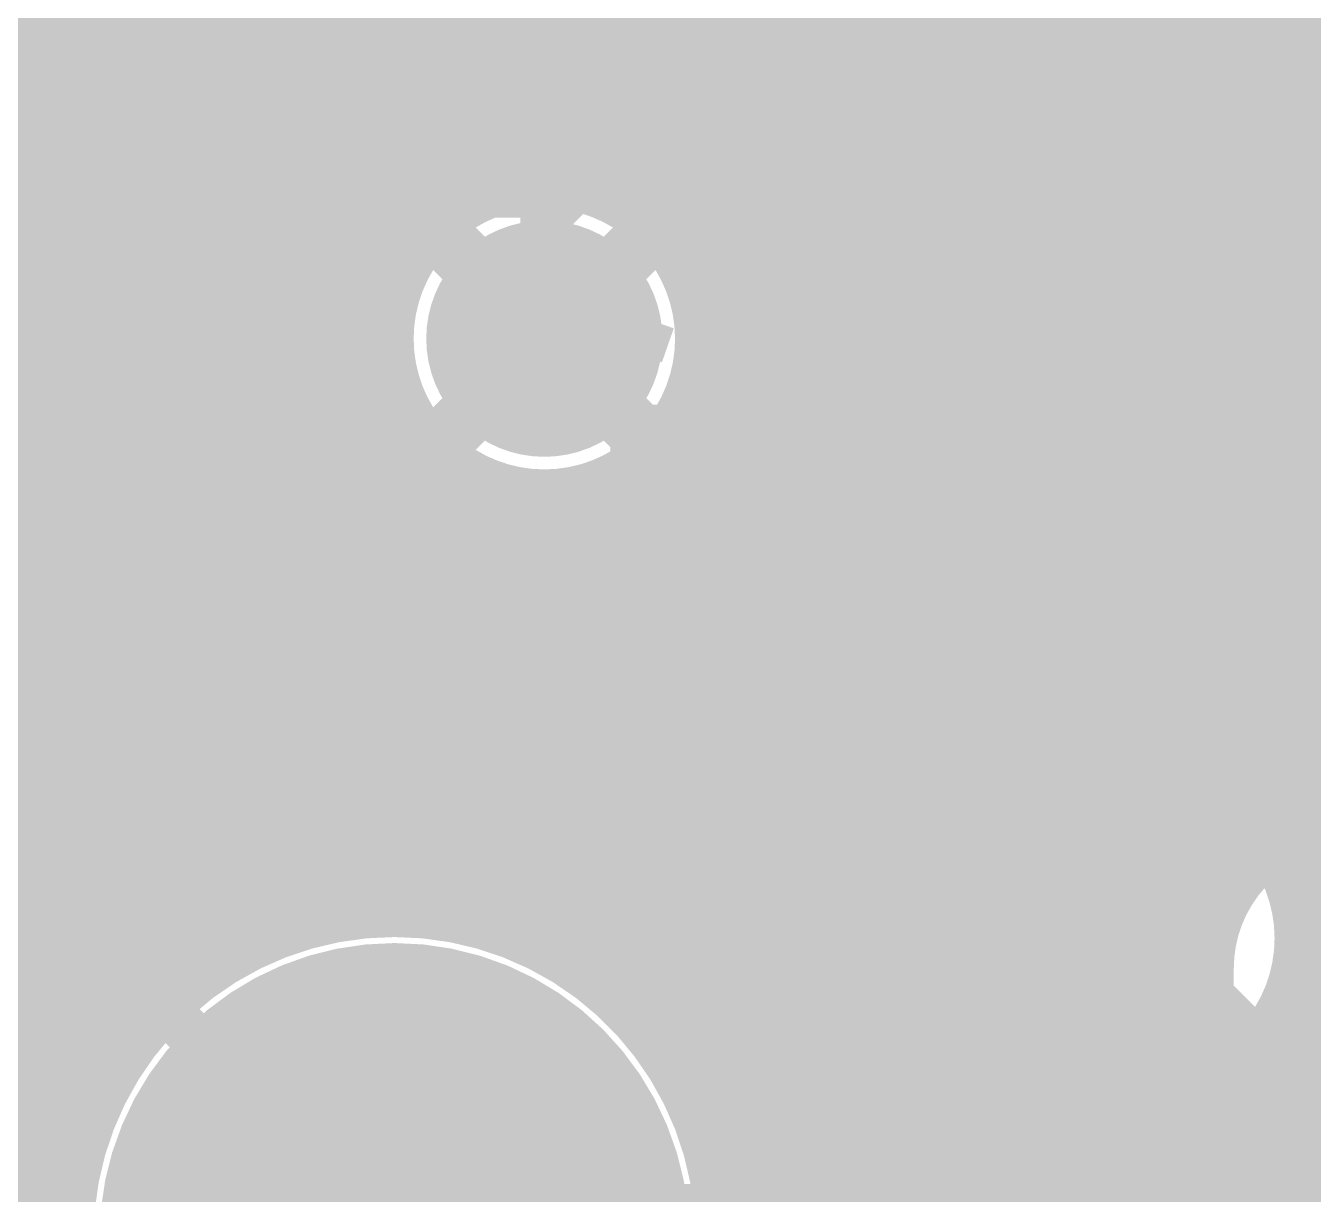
# Model space of a CAD drawing. Extents: x -118 to 4, y -52 to 56.
# Drawn here: x -66.33 to -60.88, y 28.13 to 33.08 of the extents above; entities that cross this region are included whole.
import ezdxf

# ---------------------------------------------------------------- set-up
doc = ezdxf.new("R2010")
doc.units = 0
doc.header["$MEASUREMENT"] = 0
doc.layers.get('0').update_dxf_attribs({"linetype": 'CONTINUOUS'})
for name, color, linetype in [('22-302-0_BOT', 7, 'CONTINUOUS'), ('22-302-0_DRD', 7, 'CONTINUOUS'), ('22-302-0_DRL', 2, 'CONTINUOUS'), ('22-302-0_GND', 1, 'CONTINUOUS'), ('22-302-0_IN1', 3, 'CONTINUOUS'), ('22-302-0_SMB', 5, 'CONTINUOUS'), ('22-302-0_SMT', 10, 'CONTINUOUS'), ('22-302-0_SPT', 9, 'CONTINUOUS'), ('22-302-0_SSB', 12, 'CONTINUOUS'), ('22-302-0_SST', 11, 'CONTINUOUS'), ('22-302-0_TOP', 13, 'CONTINUOUS'), ('THRUHOLE_TAP', 7, 'CONTINUOUS')]:
    doc.layers.add(name, color=color, linetype=linetype)

# ---------------------------------------------------------------- blocks, each defined once
blk = doc.blocks.new('ROUND_17')
at = {"const_width": 1.09982}
blk.add_lwpolyline([(-0.54991, 0, 1), (0.54991, 0, 1)], format="xyb", close=True, dxfattribs=at)
blk = doc.blocks.new('ROUND_50')
at = {"const_width": 0.35052}
blk.add_lwpolyline([(-0.17526, 0, 1), (0.17526, 0, 1)], format="xyb", close=True, dxfattribs=at)
blk = doc.blocks.new('ROUND_102')
at = {"const_width": 0.54991}
blk.add_lwpolyline([(-0.274954, 0, 1), (0.274954, 0, 1)], format="xyb", close=True, dxfattribs=at)
blk = doc.blocks.new('ROUND_106')
at = {"const_width": 0.10033}
blk.add_lwpolyline([(-0.050164, 0, 1), (0.050164, 0, 1)], format="xyb", close=True, dxfattribs=at)
blk = doc.blocks.new('ROUND_107')
at = {"const_width": 0.10033}
blk.add_lwpolyline([(-0.050164, 0, 1), (0.050164, 0, 1)], format="xyb", close=True, dxfattribs=at)
blk = doc.blocks.new('ROUND_86')
at = {"const_width": 1.24968}
blk.add_lwpolyline([(-0.62484, 0, 1), (0.62484, 0, 1)], format="xyb", close=True, dxfattribs=at)
blk = doc.blocks.new('ROUND_92')
at = {"const_width": 0.0635}
blk.add_lwpolyline([(-0.03175, 0, 1), (0.03175, 0, 1)], format="xyb", close=True, dxfattribs=at)
blk = doc.blocks.new('ROUND_95')
at = {"const_width": 0.50038}
blk.add_lwpolyline([(-0.25019, 0, 1), (0.25019, 0, 1)], format="xyb", close=True, dxfattribs=at)
blk = doc.blocks.new('ROUND_58')
at = {"const_width": 0.35052}
blk.add_lwpolyline([(-0.17526, 0, 1), (0.17526, 0, 1)], format="xyb", close=True, dxfattribs=at)
blk = doc.blocks.new('RECTANGLE_2')
blk.add_solid([(0.4826, 0.4064), (0.4826, -0.4064), (-0.4826, 0.4064), (-0.4826, -0.4064)])
blk = doc.blocks.new('ROUND_98')
at = {"const_width": 0.10033}
blk.add_lwpolyline([(-0.050164, 0, 1), (0.050164, 0, 1)], format="xyb", close=True, dxfattribs=at)

msp = doc.modelspace()

# ---------------------------------------------------------------- linework, layer by layer
at = {"layer": '22-302-0_BOT'}
for points, const_width in [([(-63.7794, 35.7886), (-63.7794, 32.32912)], 0.254), ([(-63.5508, 35.7886), (-63.5508, 32.09798)], 0.254), ([(-63.3222, 35.7886), (-63.3222, 31.7754)], 0.254), ([(-63.0936, 35.7886), (-63.0936, 31.7754)], 0.254), ([(-65.6082, 35.67176), (-65.6082, 29.09824)], 0.254), ([(-65.8368, 35.44316), (-65.8368, 28.8925)], 0.254), ([(-25.4381, 34.50082), (-27.813, 34.50082), (-28.40482, 33.909), (-30.353, 33.909), (-30.85846, 33.401), (-32.258, 33.401), (-33.147, 34.29), (-38.735, 34.29), (-40.005, 33.02), (-54.991, 33.02), (-57.404, 30.607), (-58.039, 30.607), (-58.42, 30.988), (-64.389, 30.988), (-64.897, 31.496), (-64.897, 35.3568), (-64.77, 35.4838)], 0.2032), ([(-66.0654, 35.21456), (-66.0654, 28.54452)], 0.254), ([(-66.1416, 35.13836), (-66.1416, 28.34386)], 0.254), ([(-61.2648, 35.0266), (-61.2648, 31.7754)], 0.254), ([(-65.3796, 34.7472), (-65.3796, 29.23286)], 0.254), ([(-65.3034, 34.7472), (-65.3034, 31.496)], 0.254), ([(-64.4906, 34.7472), (-64.4906, 32.32912)], 0.254), ([(-64.4652, 34.7472), (-64.4652, 32.34436)], 0.254), ([(-64.2366, 34.7472), (-64.2366, 32.42056)], 0.254), ([(-64.008, 34.7472), (-64.008, 32.41802)], 0.254), ([(-62.865, 34.7472), (-62.865, 31.7754)], 0.254), ([(-62.6364, 34.7472), (-62.6364, 31.7754)], 0.254), ([(-62.4078, 34.7472), (-62.4078, 31.7754)], 0.254), ([(-62.1792, 34.7472), (-62.1792, 31.7754)], 0.254), ([(-61.9506, 34.7472), (-61.9506, 31.7754)], 0.254), ([(-61.722, 34.7472), (-61.722, 31.7754)], 0.254), ([(-61.4934, 34.7472), (-61.4934, 31.7754)], 0.254), ([(-61.0362, 34.68116), (-61.0362, 31.7754)], 0.254), ([(-60.8076, 34.45256), (-60.8076, 31.7754)], 0.254), ([(-65.3034, 33.0962), (-66.1416, 33.0962)], 0.254), ([(-58.79084, 33.0962), (-64.4906, 33.0962)], 0.254), ([(-65.3034, 32.8676), (-66.1416, 32.8676)], 0.254), ([(-59.35472, 32.8676), (-64.4906, 32.8676)], 0.254), ([(-65.3034, 32.639), (-66.1416, 32.639)], 0.254), ([(-59.61888, 32.639), (-64.4906, 32.639)], 0.254), ([(-65.3034, 32.4104), (-66.1416, 32.4104)], 0.254), ([(-64.29502, 32.4104), (-64.4906, 32.4104)], 0.254), ([(-59.71794, 32.4104), (-63.97244, 32.4104)], 0.254), ([(-65.3034, 32.1818), (-66.1416, 32.1818)], 0.254), ([(-59.73064, 32.1818), (-63.60922, 32.1818)], 0.254), ([(-65.3034, 31.9532), (-66.1416, 31.9532)], 0.254), ([(-59.66206, 31.9532), (-63.48476, 31.9532)], 0.254), ([(-59.53252, 31.7754), (-63.45428, 31.7754)], 0.254), ([(-65.3034, 31.7246), (-66.1416, 31.7246)], 0.254), ([(-64.135, 31.75), (-63.754, 31.369), (-57.785, 31.369)], 0.2032), ([(-65.3034, 31.496), (-66.1416, 31.496)], 0.254), ([(-65.23228, 31.2674), (-66.1416, 31.2674)], 0.254), ([(-65.17894, 31.2039), (-64.67602, 30.70098)], 0.254), ([(-65.151, 31.17596), (-65.151, 29.31668)], 0.254), ([(-65.01384, 31.0388), (-66.1416, 31.0388)], 0.254), ([(-64.9224, 30.94736), (-64.9224, 29.3624)], 0.254), ([(-64.78524, 30.8102), (-66.1416, 30.8102)], 0.254), ([(-64.6938, 30.71876), (-64.6938, 29.36748)], 0.254), ([(-64.4652, 30.58922), (-64.4652, 29.337)], 0.254), ([(-58.58764, 30.5816), (-66.1416, 30.5816)], 0.254), ([(-58.58764, 30.5816), (-64.389, 30.5816)], 0.254), ([(-64.2366, 30.5816), (-64.2366, 29.26588)], 0.254), ([(-64.008, 30.5816), (-64.008, 29.14904)], 0.254), ([(-63.7794, 30.5816), (-63.7794, 28.97124)], 0.254), ([(-63.5508, 30.5816), (-63.5508, 28.68676)], 0.254), ([(-63.3222, 30.5816), (-63.3222, 21.09724)], 0.254), ([(-63.0936, 30.5816), (-63.0936, 20.86864)], 0.254), ([(-62.865, 30.5816), (-62.865, 20.64004)], 0.254), ([(-62.6364, 30.5816), (-62.6364, 20.4724)], 0.254), ([(-62.4078, 30.5816), (-62.4078, 20.4724)], 0.254), ([(-62.1792, 30.5816), (-62.1792, 20.4724)], 0.254), ([(-61.9506, 30.5816), (-61.9506, 20.4724)], 0.254), ([(-61.722, 30.5816), (-61.722, 20.4724)], 0.254), ([(-61.4934, 30.5816), (-61.4934, 20.4724)], 0.254), ([(-61.2648, 30.5816), (-61.2648, 29.38526)], 0.254), ([(-61.0362, 30.5816), (-61.0362, 29.62402)], 0.254), ([(-60.8076, 30.5816), (-60.8076, 29.71038)], 0.254), ([(-58.35904, 30.353), (-66.1416, 30.353)], 0.254), ([(-53.32476, 30.1244), (-66.1416, 30.1244)], 0.254), ([(-53.38318, 29.8958), (-66.1416, 29.8958)], 0.254), ([(-60.95492, 29.6672), (-66.1416, 29.6672)], 0.254), ([(-61.23178, 29.4386), (-66.1416, 29.4386)], 0.254), ([(-65.42786, 29.21), (-66.1416, 29.21)], 0.254), ([(-61.3283, 29.21), (-64.11214, 29.21)], 0.254), ([(-61.341, 29.083), (-61.341, 21.336)], 0.254), ([(-65.75044, 28.9814), (-66.1416, 28.9814)], 0.254), ([(-61.341, 28.9814), (-63.78956, 28.9814)], 0.254), ([(-65.94602, 28.7528), (-66.1416, 28.7528)], 0.254), ([(-61.341, 28.7528), (-63.59398, 28.7528)], 0.254), ([(-66.07556, 28.5242), (-66.1416, 28.5242)], 0.254), ([(-61.341, 28.5242), (-63.46444, 28.5242)], 0.254), ([(-61.341, 28.2956), (-63.3857, 28.2956)], 0.254), ([(-61.341, 28.067), (-63.34506, 28.067)], 0.254)]:
    msp.add_lwpolyline(points, dxfattribs=dict(at, const_width=const_width))
at = {"layer": '22-302-0_BOT', "const_width": 0.254}
for points in [[(-64.135, 32.43072, 0.1385454), (-64.4912, 32.33009)], [(-63.45428, 31.7754, 0.4033327), (-64.135, 32.43072)], [(-65.3034, 31.496, 0.1989133), (-65.18437, 31.20863)], [(-65.3034, 31.496, 0.1989133), (-65.18437, 31.20863)], [(-64.67602, 30.70098, 0.1989124), (-64.389, 30.58209)], [(-60.706, 29.718, 0.4142136), (-61.341, 29.083)], [(-64.77, 29.37002, 0.3326235), (-66.1416, 28.34386)], [(-63.33998, 27.94, 0.4142136), (-64.77, 29.37002)]]:
    msp.add_lwpolyline(points, format="xyb", dxfattribs=at)
at = {"layer": '22-302-0_DRD', "const_width": 0.254}
for points in [[(-62.23, 33.274), (-63.5, 32.004)], [(-62.23, 32.004), (-63.5, 33.274)], [(-62.23, 33.274), (-63.5, 32.004)], [(-62.23, 32.004), (-63.5, 33.274)], [(-62.23, 33.274), (-63.5, 32.004)], [(-62.23, 32.004), (-63.5, 33.274)], [(-63.5, 32.385), (-64.77, 31.115)], [(-63.5, 31.115), (-64.77, 32.385)], [(-60.96, 29.845), (-62.23, 28.575)], [(-60.96, 28.575), (-62.23, 29.845)], [(-60.96, 29.845), (-62.23, 28.575)], [(-60.96, 28.575), (-62.23, 29.845)], [(-65.405, 28.575), (-65.405, 27.305)], [(-64.135, 28.575), (-65.405, 28.575)], [(-64.77, 28.575), (-64.77, 27.305)], [(-64.135, 27.305), (-64.135, 28.575)]]:
    msp.add_lwpolyline(points, dxfattribs=at)
at = {"layer": '22-302-0_IN1', "const_width": 0.254}
for points in [[(-62.3062, 55.372), (-62.3062, 33.02508)], [(-62.0776, 55.372), (-62.0776, 29.68752)], [(-61.849, 55.372), (-61.849, 29.83992)], [(-64.8208, 49.63414), (-64.8208, 29.36748)], [(-64.3636, 49.67224), (-64.3636, 32.39008)], [(-64.5922, 49.61382), (-64.5922, 32.25292)], [(-61.6204, 44.66336), (-61.6204, 29.88818)], [(-61.3918, 44.47794), (-61.3918, 29.8577)], [(-66.421, 43.48988), (-66.421, 26.5303)], [(-64.135, 37.60216), (-64.135, 32.43072)], [(-63.9064, 37.2999), (-63.9064, 32.39008)], [(-63.6778, 37.18814), (-63.6778, 32.25292)], [(-63.4492, 37.16782), (-63.4492, 32.98698)], [(-61.1632, 36.27628), (-61.1632, 29.73578)], [(-60.9346, 36.10864), (-60.9346, 29.37002)], [(-65.0494, 33.98774), (-65.0494, 29.34208)], [(-66.1924, 33.86836), (-66.1924, 28.08732)], [(-65.278, 33.72612), (-65.278, 29.27604)], [(-65.9638, 33.68294), (-65.9638, 28.7274)], [(-65.7352, 33.61436), (-65.7352, 28.9941)], [(-65.5066, 33.62706), (-65.5066, 29.16428)], [(-63.39078, 33.0708), (-67.41668, 33.0708)], [(-57.73166, 33.0708), (-62.33922, 33.0708)], [(-63.5127, 32.8422), (-67.4878, 32.8422)], [(-57.81802, 32.8422), (-62.21476, 32.8422)], [(-63.54318, 32.6136), (-67.60464, 32.6136)], [(-57.82056, 32.6136), (-62.18428, 32.6136)], [(-64.3763, 32.385), (-67.79514, 32.385)], [(-63.49492, 32.385), (-63.89116, 32.385)], [(-57.73928, 32.385), (-62.23508, 32.385)], [(-63.4492, 32.29102), (-63.4492, 28.48864)], [(-62.3062, 32.25038), (-62.3062, 23.40864)], [(-64.67856, 32.1564), (-68.11264, 32.1564)], [(-63.34252, 32.1564), (-63.5889, 32.1564)], [(-57.52846, 32.1564), (-62.38494, 32.1564)], [(-63.2206, 32.05988), (-63.2206, -3.048)], [(-62.5348, 32.04464), (-62.5348, 23.34006)], [(-62.992, 31.97098), (-62.992, -3.048)], [(-62.7634, 31.9659), (-62.7634, 23.15464)], [(-64.79032, 31.9278), (-68.01612, 31.9278)], [(-58.17108, 31.9278), (-63.47714, 31.9278)], [(-64.81318, 31.6992), (-67.73926, 31.6992)], [(-58.37936, 31.6992), (-63.45682, 31.6992)], [(-64.75476, 31.4706), (-67.57162, 31.4706)], [(-58.45556, 31.4706), (-63.51524, 31.4706)], [(-64.58712, 31.242), (-67.46494, 31.242)], [(-64.5922, 31.24708), (-64.5922, 29.35732)], [(-58.45302, 31.242), (-63.68288, 31.242)], [(-63.6778, 31.24708), (-63.6778, 28.86202)], [(-64.3636, 31.10992), (-64.3636, 29.3116)], [(-63.9064, 31.10992), (-63.9064, 29.08046)], [(-64.135, 31.06928), (-64.135, 29.22016)], [(-58.36412, 31.0134), (-67.40652, 31.0134)], [(-58.13298, 30.7848), (-67.39128, 30.7848)], [(-55.39994, 30.5562), (-67.4116, 30.5562)], [(-55.41264, 30.3276), (-67.47764, 30.3276)], [(-55.34406, 30.099), (-67.5894, 30.099)], [(-61.75502, 29.8704), (-67.76974, 29.8704)], [(-55.15864, 29.8704), (-61.43244, 29.8704)], [(-62.12078, 29.6418), (-68.06692, 29.6418)], [(2.921, 29.6418), (-61.06922, 29.6418)], [(-62.2427, 29.4132), (-68.05676, 29.4132)], [(-23.58898, 29.4132), (-60.94476, 29.4132)], [(-65.47358, 29.1846), (-67.76466, 29.1846)], [(-62.27318, 29.1846), (-64.06642, 29.1846)], [(-23.82012, 29.1846), (-60.91428, 29.1846)], [(-60.9346, 29.04744), (-60.9346, 19.22272)], [(-65.77584, 28.956), (-67.58686, 28.956)], [(-62.22492, 28.956), (-63.76416, 28.956)], [(-23.90902, 28.956), (-60.96508, 28.956)], [(-62.0776, 28.72994), (-62.0776, 23.39594)], [(-65.9638, 28.7274), (-67.4751, 28.7274)], [(-62.07252, 28.7274), (-63.5762, 28.7274)], [(-61.1632, 28.68422), (-61.1632, 16.53794)], [(-23.91156, 28.7274), (-61.11494, 28.7274)], [(-61.849, 28.58008), (-61.849, 23.29688)], [(-61.6204, 28.52928), (-61.6204, 23.03272)], [(-61.3918, 28.55976), (-61.3918, 16.65478)], [(-66.08572, 28.4988), (-67.4116, 28.4988)], [(-23.83536, 28.4988), (-63.45428, 28.4988)], [(-66.16192, 28.2702), (-67.39128, 28.2702)], [(-25.77592, 28.2702), (-63.37808, 28.2702)], [(-66.19494, 28.0416), (-67.40906, 28.0416)], [(-25.91308, 28.0416), (-63.34252, 28.0416)]]:
    msp.add_lwpolyline(points, dxfattribs=at)
for points in [[(-62.865, 33.31972, 0.4142136), (-63.54572, 32.639)], [(-62.865, 33.31972, 0.4142136), (-63.54572, 32.639)], [(-62.18428, 32.639, 0.4142136), (-62.865, 33.31972)], [(-62.18428, 32.639, 0.4142136), (-62.865, 33.31972)], [(-63.54572, 32.639, 0.4142136), (-62.865, 31.95828)], [(-63.54572, 32.639, 0.4142136), (-62.865, 31.95828)], [(-62.865, 31.95828, 0.4142136), (-62.18428, 32.639)], [(-62.865, 31.95828, 0.4142136), (-62.18428, 32.639)], [(-64.135, 32.43072, 0.4142136), (-64.81572, 31.75)], [(-63.45428, 31.75, 0.4142136), (-64.135, 32.43072)], [(-64.81572, 31.75, 0.4142136), (-64.135, 31.06928)], [(-64.135, 31.06928, 0.4142136), (-63.45428, 31.75)], [(-61.595, 29.89072, 0.4142136), (-62.27572, 29.21)], [(-60.91428, 29.21, 0.4142136), (-61.595, 29.89072)], [(-64.77, 29.37002, 0.4142136), (-66.20002, 27.94)], [(-63.33998, 27.94, 0.4142136), (-64.77, 29.37002)], [(-62.27572, 29.21, 0.4142136), (-61.595, 28.52928)], [(-61.595, 28.52928, 0.4142136), (-60.91428, 29.21)]]:
    msp.add_lwpolyline(points, format="xyb", dxfattribs=at)
at = {"layer": '22-302-0_SSB', "const_width": 0.1524}
for points in [[(-64.70142, 33.47466), (-64.70142, 33.11906), (-64.53124, 33.0581), (-64.36106, 33.0581), (-64.19342, 33.11906), (-64.19342, 33.47466), (-64.36106, 33.53308), (-64.53124, 33.53308), (-65.20942, 33.29686)], [(-61.91758, 32.79394), (-61.7474, 32.73552), (-61.7474, 32.37992), (-61.91758, 32.31896), (-62.2554, 32.31896), (-62.42558, 32.43834), (-62.42558, 32.79394), (-62.7634, 32.79394), (-62.7634, 32.31896)], [(-64.53124, 32.2199), (-64.53124, 32.69488), (-65.20942, 32.45866), (-65.20942, 32.33928), (-64.19342, 32.33928)]]:
    msp.add_lwpolyline(points, dxfattribs=at)
at = {"layer": '22-302-0_SST', "const_width": 0.1524}
for points in [[(-60.7695, 29.6545), (-60.7695, 32.5755), (-62.4078, 32.5755), (-62.4078, 29.6545), (-60.7695, 29.6545)], [(-62.7634, 32.1945), (-62.7634, 31.72206), (-63.44158, 32.1945), (-63.61176, 32.1945), (-63.7794, 32.13608), (-63.7794, 31.78048), (-63.61176, 31.72206)], [(-63.10376, 31.3563), (-63.10376, 30.88386), (-63.7794, 31.12008), (-63.7794, 31.23946), (-62.7634, 31.23946)], [(-62.93358, 30.5181), (-62.7634, 30.45968), (-62.7634, 30.10408), (-62.93358, 30.04566), (-63.61176, 30.04566), (-63.7794, 30.10408), (-63.7794, 30.45968), (-63.61176, 30.5181)], [(-62.45606, 28.87472), (-62.6237, 28.93314), (-62.79388, 28.93314), (-62.96406, 28.87472), (-62.96406, 28.51912), (-62.79388, 28.4607), (-62.6237, 28.4607), (-62.45606, 28.51912), (-62.45606, 28.87472), (-62.28588, 28.93314), (-62.1157, 28.93314), (-61.94806, 28.87472), (-61.94806, 28.51912), (-62.1157, 28.4607), (-62.28588, 28.4607), (-62.45606, 28.51912)], [(-62.45606, 27.6225), (-62.45606, 27.9781), (-62.6237, 28.09494), (-62.79388, 28.09494), (-62.96406, 27.9781), (-62.96406, 27.6225), (-61.94806, 27.6225)]]:
    msp.add_lwpolyline(points, dxfattribs=at)
at = {"layer": '22-302-0_SST', "const_width": 0.254}
for points in [[(-64.77, 29.34208, 0.4142136), (-66.17208, 27.94)], [(-63.36792, 27.94, 0.4142136), (-64.77, 29.34208)]]:
    msp.add_lwpolyline(points, format="xyb", dxfattribs=at)
at = {"layer": '22-302-0_TOP'}
for points, const_width in [([(-61.595, 31.8262), (-61.7728, 31.8262), (-62.611, 30.988), (-64.897, 30.988), (-66.548, 32.639), (-66.548, 33.528), (-67.945, 34.925), (-75.946, 34.925), (-75.946, 33.655), (-78.80096, 30.80004), (-78.8797, 30.80004)], 0.2032), ([(-63.46952, 34.29), (-63.46952, 32.92348), (-64.135, 32.258), (-64.135, 31.75)], 0.2032), ([(-62.81928, 34.29), (-62.81928, 32.68472), (-62.865, 32.639)], 0.2032), ([(-62.865, 32.639), (-62.81928, 32.68472), (-62.81928, 34.29)], 0.2032), ([(-62.81928, 34.29), (-62.81928, 32.68472), (-62.865, 32.639)], 0.2032), ([(-61.595, 31.8262), (-61.595, 31.9278), (-61.5188, 32.004), (-61.5188, 34.29)], 0.2032), ([(-60.8711, 33.02254), (-60.8711, 34.29)], 0.254), ([(-61.04128, 33.05302), (-61.04128, 32.60852)], 0.254), ([(-61.0362, 33.05048), (-61.0362, 32.60852)], 0.254), ([(-58.51652, 33.02), (-61.04128, 33.02)], 0.254), ([(-60.8076, 33.02762), (-60.8076, 32.60852)], 0.254), ([(-58.51652, 32.7914), (-61.04128, 32.7914)], 0.254), ([(-60.73648, 32.60852), (-61.04128, 32.60852)], 0.254), ([(-66.88328, 32.29864), (-65.23482, 30.65018)], 0.254), ([(-55.88, 31.8262), (-55.9308, 31.8262), (-57.785, 29.972), (-59.69, 29.972), (-61.595, 28.067), (-64.643, 28.067), (-64.77, 27.94)], 0.2032), ([(-66.294, 31.70936), (-66.294, 30.13964)], 0.254), ([(-66.23304, 31.6484), (-67.63512, 31.6484)], 0.254), ([(-66.0654, 31.48076), (-66.0654, 29.91104)], 0.254), ([(-66.00444, 31.4198), (-67.49034, 31.4198)], 0.254), ([(-65.8368, 31.25216), (-65.8368, 29.68244)], 0.254), ([(-65.77584, 31.1912), (-67.35318, 31.1912)], 0.254), ([(-67.28968, 31.13532), (-65.42024, 29.26588)], 0.254), ([(-65.6082, 31.02356), (-65.6082, 29.45384)], 0.254), ([(-65.54724, 30.9626), (-67.11696, 30.9626)], 0.254), ([(-68.7197, 30.80004), (-67.63004, 30.80004), (-64.77, 27.94)], 0.2032), ([(-65.3796, 30.79496), (-65.3796, 29.28366)], 0.254), ([(-65.31864, 30.734), (-66.88836, 30.734)], 0.254), ([(-65.151, 30.5816), (-65.151, 29.36494)], 0.254), ([(-62.45352, 30.53588), (-62.45352, 29.62148)], 0.254), ([(-62.45352, 30.5054), (-66.65976, 30.5054)], 0.254), ([(-64.9224, 30.51048), (-64.9224, 29.40812)], 0.254), ([(-62.611, 30.51048), (-64.897, 30.51048)], 0.254), ([(-64.6938, 30.51048), (-64.6938, 29.4132)], 0.254), ([(-64.4652, 30.51048), (-64.4652, 29.38526)], 0.254), ([(-64.2366, 30.51048), (-64.2366, 29.31668)], 0.254), ([(-64.008, 30.51048), (-64.008, 29.20492)], 0.254), ([(-63.7794, 30.51048), (-63.7794, 29.03474)], 0.254), ([(-63.5508, 30.51048), (-63.5508, 28.77312)], 0.254), ([(-63.3222, 30.51048), (-63.3222, 28.54452)], 0.254), ([(-63.0936, 30.51048), (-63.0936, 28.54452)], 0.254), ([(-62.865, 30.51048), (-62.865, 28.54452)], 0.254), ([(-62.6364, 30.51048), (-62.6364, 28.54452)], 0.254), ([(-61.595, 29.21), (-61.595, 30.4038)], 0.2032), ([(-61.595, 29.21), (-61.595, 30.4038)], 0.2032), ([(-62.45352, 30.2768), (-66.43116, 30.2768)], 0.254), ([(-60.02782, 30.30982), (-60.90412, 29.43352)], 0.254), ([(-67.56146, 30.05582), (-66.09588, 28.59024)], 0.254), ([(-62.45352, 30.0482), (-66.20256, 30.0482)], 0.254), ([(-62.45352, 29.8196), (-65.97396, 29.8196)], 0.254), ([(-62.19444, 29.62148), (-62.45352, 29.62148)], 0.254), ([(-62.4078, 29.62148), (-62.4078, 28.54452)], 0.254), ([(-60.73648, 29.62148), (-60.99556, 29.62148)], 0.254), ([(-60.8076, 29.62148), (-60.8076, 29.53004)], 0.254), ([(-62.21222, 29.591), (-65.74536, 29.591)], 0.254), ([(-60.74664, 29.591), (-60.97524, 29.591)], 0.254), ([(-59.49188, 29.49448), (-61.25464, 27.73172)], 0.254), ([(-65.16624, 29.3624), (-65.51676, 29.3624)], 0.254), ([(-62.30366, 29.3624), (-64.37376, 29.3624)], 0.254), ([(-62.31636, 29.1338), (-63.90132, 29.1338)], 0.254), ([(-66.41084, 28.9052), (-67.50304, 28.9052)], 0.254), ([(-62.25286, 28.9052), (-63.6524, 28.9052)], 0.254), ([(-66.294, 28.78836), (-66.294, 20.447)], 0.254), ([(-62.1792, 28.7782), (-62.1792, 28.54452)], 0.254), ([(-66.18224, 28.6766), (-67.40906, 28.6766)], 0.254), ([(-62.08776, 28.6766), (-63.48984, 28.6766)], 0.254), ([(-61.9506, 28.575), (-61.9506, 28.54452)], 0.254), ([(-61.8871, 28.54452), (-63.4238, 28.54452)], 0.254), ([(-66.15684, 28.448), (-67.35572, 28.448)], 0.254), ([(-66.22034, 28.2194), (-67.34302, 28.2194)], 0.254), ([(-52.17668, 28.2194), (-60.76696, 28.2194)], 0.254), ([(-60.8076, 28.17876), (-60.8076, 25.53462)], 0.254)]:
    msp.add_lwpolyline(points, dxfattribs=dict(at, const_width=const_width))
at = {"layer": '22-302-0_TOP', "const_width": 0.254}
for points in [[(-60.8711, 33.02254, 0.4142136), (-60.34278, 33.55086)], [(-61.04128, 33.05302, 0.0825326), (-60.8711, 33.02474)], [(-65.23482, 30.65018, 0.1989124), (-64.897, 30.51025)], [(-62.611, 30.51048, 0.0839906), (-62.45393, 30.53705)], [(-62.611, 30.51048, 0.0839906), (-62.45393, 30.53705)], [(-62.19444, 29.62148, 0.1515361), (-62.32208, 29.21)], [(-60.90412, 29.43352, 0.0722918), (-60.99634, 29.62095)], [(-64.77, 29.41574, 0.114485), (-65.4198, 29.26498)], [(-63.4238, 28.54452, 0.2953462), (-64.77, 29.41574)], [(-62.32144, 29.21, 0.2976468), (-61.8871, 28.54452)], [(-66.09588, 28.59024, 0.1144851), (-66.24674, 27.94)]]:
    msp.add_lwpolyline(points, format="xyb", dxfattribs=at)

# ---------------------------------------------------------------- block references
at = {"layer": '22-302-0_BOT'}
for name, p in [('ROUND_50', (-62.865, 32.639)), ('ROUND_50', (-64.135, 31.75)), ('ROUND_50', (-61.595, 29.21)), ('ROUND_17', (-64.77, 27.94))]:
    msp.add_blockref(name, p, dxfattribs=at)
at = {"layer": '22-302-0_DRL'}
for name, p in [('ROUND_107', (-62.865, 32.639)), ('ROUND_106', (-64.135, 31.75)), ('ROUND_107', (-61.595, 29.21)), ('ROUND_102', (-64.77, 27.94))]:
    msp.add_blockref(name, p, dxfattribs=at)
at = {"layer": '22-302-0_GND'}
for name, p in [('ROUND_92', (-62.865, 32.639)), ('ROUND_95', (-64.135, 31.75)), ('ROUND_92', (-61.595, 29.21)), ('ROUND_86', (-64.77, 27.94))]:
    msp.add_blockref(name, p, dxfattribs=at)
at = {"layer": '22-302-0_IN1'}
for name, p in [('ROUND_58', (-62.865, 32.639)), ('ROUND_50', (-64.135, 31.75)), ('ROUND_50', (-61.595, 29.21)), ('ROUND_17', (-64.77, 27.94))]:
    msp.add_blockref(name, p, dxfattribs=at)
at = {"layer": '22-302-0_SMB'}
msp.add_blockref('ROUND_17', (-64.77, 27.94), dxfattribs=at)
at = {"layer": '22-302-0_SMT'}
for name, p in [('RECTANGLE_2', (-61.595, 31.8262)), ('RECTANGLE_2', (-61.595, 30.4038)), ('ROUND_17', (-64.77, 27.94))]:
    msp.add_blockref(name, p, dxfattribs=at)
at = {"layer": '22-302-0_SPT'}
for p in [(-61.595, 31.8262), (-61.595, 30.4038)]:
    msp.add_blockref('RECTANGLE_2', p, dxfattribs=at)
at = {"layer": '22-302-0_TOP'}
for name, p in [('ROUND_50', (-62.865, 32.639)), ('RECTANGLE_2', (-61.595, 31.8262)), ('ROUND_50', (-64.135, 31.75)), ('RECTANGLE_2', (-61.595, 30.4038)), ('ROUND_50', (-61.595, 29.21)), ('ROUND_17', (-64.77, 27.94))]:
    msp.add_blockref(name, p, dxfattribs=at)
at = {"layer": 'THRUHOLE_TAP'}
for name, p in [('ROUND_98', (-62.865, 32.639)), ('ROUND_98', (-64.135, 31.75)), ('ROUND_98', (-61.595, 29.21)), ('ROUND_102', (-64.77, 27.94))]:
    msp.add_blockref(name, p, dxfattribs=at)

doc.saveas('drawing.dxf')
